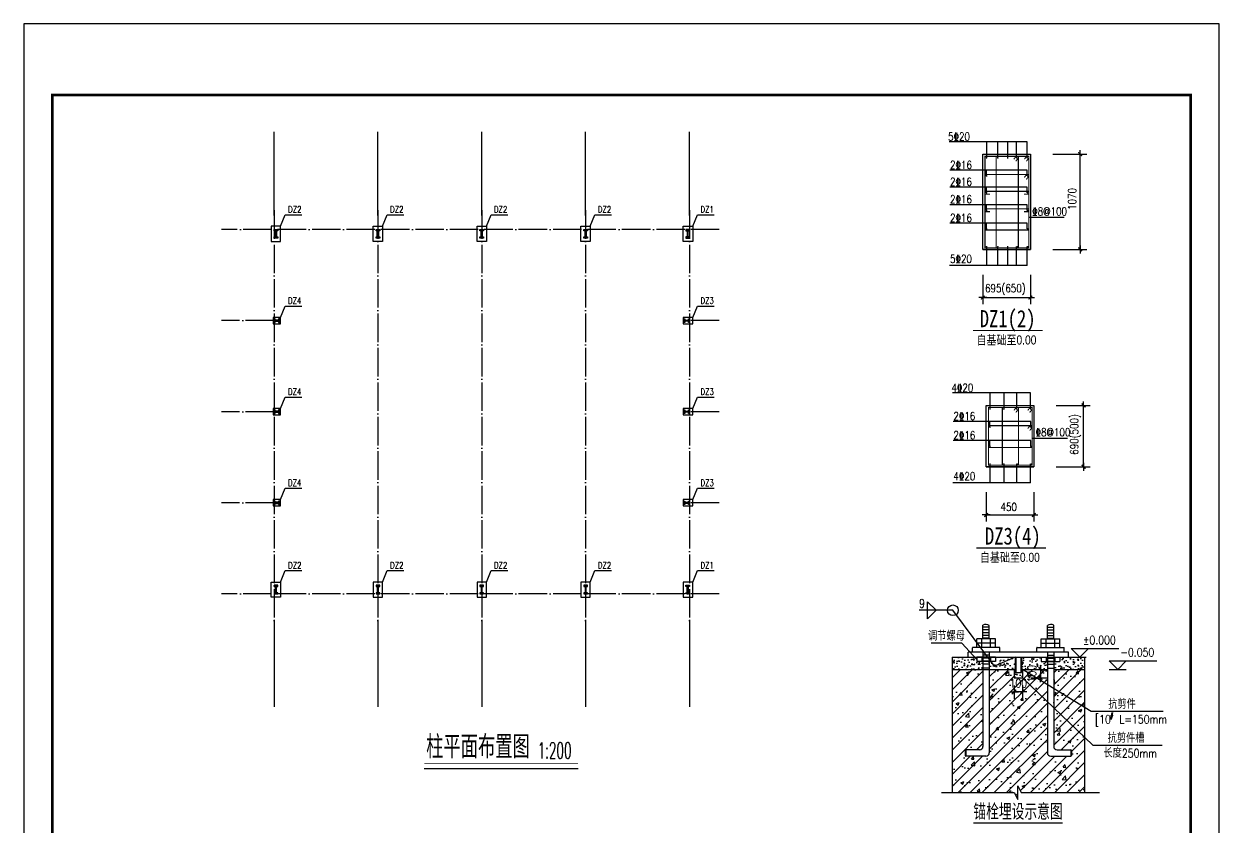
# Model space of a CAD drawing. Extents: x 40002367 to 40460080, y 192184 to 372766.
# Drawn here: x 40094252 to 40178252, y 316327 to 372766 of the extents above; entities that cross this region are included whole.
import ezdxf
from ezdxf.enums import TextEntityAlignment as Align

# ---------------------------------------------------------------- set-up
doc = ezdxf.new("R2010")
doc.units = 0
doc.header["$LTSCALE"] = 1000
doc.header["$MEASUREMENT"] = 0
doc.linetypes.add('ACAD_ISO04W100', pattern=[30.5, 24, -3, 0.5, -3])
doc.linetypes.add('DOTE', pattern=[2.42, 2, -0.2, 0.02, -0.2])
doc.layers.get('0').update_dxf_attribs({"linetype": 'CONTINUOUS'})
doc.layers.get('DEFPOINTS').update_dxf_attribs({"linetype": 'CONTINUOUS'})
for name, color, linetype in [('205', 253, 'CONTINUOUS'), ('AXIS', 3, 'CONTINUOUS'), ('BD', 255, 'CONTINUOUS'), ('DIM_TEXT', 3, 'CONTINUOUS'), ('DOTE', 1, 'ACAD_ISO04W100'), ('OR', 7, 'CONTINUOUS'), ('PUB_DIM', 3, 'CONTINUOUS'), ('PUB_HZ', 7, 'CONTINUOUS'), ('PUB_TEXT', 7, 'CONTINUOUS'), ('PUB_TITLE', 4, 'CONTINUOUS'), ('PUB_WZ', 7, 'CONTINUOUS'), ('ROOF', 7, 'CONTINUOUS'), ('STAIR', 2, 'CONTINUOUS'), ('ZAX1', 3, 'CONTINUOUS'), ('标注、文字', 3, 'CONTINUOUS'), ('绿线', 3, 'CONTINUOUS')]:
    doc.layers.add(name, color=color, linetype=linetype)
doc.styles.add('-ARIAL', font='arial.ttf', dxfattribs={"width": 0.8})
doc.styles.add('-宋体', font='', dxfattribs={"width": 0.8})
doc.styles.add('_HZTXT', font='txt.shx', dxfattribs={"width": 0.8, "bigfont": 'hztxt.shx'})
doc.styles.add('_SIMPLEX', font='SIMPLEX', dxfattribs={"width": 0.8})
doc.styles.add('DIM_FONT', font='SIMPLEX.shx', dxfattribs={"width": 0.8})
doc.styles.get('-宋体').set_extended_font_data('SimSun')
doc.dimstyles.new('DIMN200', dxfattribs={"dimscale": 2, "dimtxt": 300, "dimasz": 1, "dimexe": 250, "dimexo": 300, "dimgap": 150, "dimtad": 1, "dimdec": 0, "dimzin": 0, "dimdsep": 46, "dimtxsty": 'DIM_FONT', "dimblk": '_DIMX', "dimcen": 0.09, "dimclrt": 7, "dimadec": 0, "dimazin": 0, "dimtfac": 1, "dimtdec": 0, "dimtix": 1, "dimtmove": 2, "dimatfit": 3, "dimldrblk": '_DIMX', "dimfxl": 0, "dimtolj": 1, "dimtzin": 0, "dimarcsym": 0})

# ---------------------------------------------------------------- blocks, each defined once
blk = doc.blocks.new('_DIMX')
blk.add_line((-150, 0), (150, 0))
at = {"const_width": 50}
blk.add_lwpolyline([(-70, -70), (70, 70)], dxfattribs=at)
blk = doc.blocks.new('*D101')
at = {"layer": 'DEFPOINTS', "color": 0, "transparency": 16777216}
for p in [(40164434, 327407), (40164434, 326812), (40165696, 326812)]:
    blk.add_point(p, dxfattribs=at)
at = {"layer": 'PUB_DIM', "color": 0, "lineweight": -2, "transparency": 16777216}
for p, q in [((40165034, 327407), (40166196, 327407)), ((40165034, 326812), (40166196, 326812)), ((40165696, 327409), (40165696, 327411)), ((40165696, 327407), (40165696, 326812)), ((40165696, 326810), (40165696, 326808))]:
    blk.add_line(p, q, dxfattribs=at)
at = {"layer": 'PUB_DIM', "color": 0, "lineweight": -2, "transparency": 16777216, "xscale": 2, "yscale": 2, "zscale": 2}
for p, rotation in [((40165696, 327407), 270), ((40165696, 326812), 90)]:
    blk.add_blockref('_DIMX', p, dxfattribs=dict(at, rotation=rotation))
at = {"layer": 'PUB_DIM', "color": 7, "transparency": 16777216, "insert": (40165096, 327109), "char_height": 600, "attachment_point": 5, "rotation": 90, "style": 'DIM_FONT'}
blk.add_mtext('\\A1;100', dxfattribs=at)
blk = doc.blocks.new('*D102')
at = {"layer": 'DEFPOINTS', "color": 0, "transparency": 16777216}
for p in [(40163852, 326876), (40164434, 326876), (40163852, 325838)]:
    blk.add_point(p, dxfattribs=at)
at = {"layer": 'PUB_DIM', "color": 0, "lineweight": -2, "transparency": 16777216}
for p, q in [((40163852, 326276), (40163852, 325338)), ((40164434, 326276), (40164434, 325338)), ((40163850, 325838), (40163848, 325838)), ((40164434, 325838), (40163852, 325838)), ((40164436, 325838), (40164438, 325838))]:
    blk.add_line(p, q, dxfattribs=at)
at = {"layer": 'PUB_DIM', "color": 0, "lineweight": -2, "transparency": 16777216, "xscale": 2, "yscale": 2, "zscale": 2}
blk.add_blockref('_DIMX', (40163852, 325838), dxfattribs=at)
at = {"layer": 'PUB_DIM', "color": 0, "lineweight": -2, "transparency": 16777216, "xscale": 2, "yscale": 2, "zscale": 2, "rotation": 180}
blk.add_blockref('_DIMX', (40164434, 325838), dxfattribs=at)
at = {"layer": 'PUB_DIM', "color": 7, "transparency": 16777216, "insert": (40164143, 326438), "char_height": 600, "attachment_point": 5, "style": 'DIM_FONT'}
blk.add_mtext('\\A1;100', dxfattribs=at)

msp = doc.modelspace()

# ---------------------------------------------------------------- hatches: boundary and pattern name
for points in [[(40112090.1, 357795.4), (40112090.1, 357715.4), (40111830.1, 357715.4), (40111830.1, 357795.4), (40111920.1, 357795.4), (40111920.1, 358235.4), (40111830.1, 358235.4), (40111830.1, 358315.4), (40112090.1, 358315.4), (40112090.1, 358235.4), (40112000.1, 358235.4), (40112000.1, 357795.4)], [(40119260.1, 357795.4), (40119260.1, 357715.4), (40119000.1, 357715.4), (40119000.1, 357795.4), (40119090.1, 357795.4), (40119090.1, 358235.4), (40119000.1, 358235.4), (40119000.1, 358315.4), (40119260.1, 358315.4), (40119260.1, 358235.4), (40119170.1, 358235.4), (40119170.1, 357795.4)], [(40126560.1, 357795.4), (40126560.1, 357715.4), (40126300.1, 357715.4), (40126300.1, 357795.4), (40126390.1, 357795.4), (40126390.1, 358235.4), (40126300.1, 358235.4), (40126300.1, 358315.4), (40126560.1, 358315.4), (40126560.1, 358235.4), (40126470.1, 358235.4), (40126470.1, 357795.4)], [(40133860.1, 357795.4), (40133860.1, 357715.4), (40133600.1, 357715.4), (40133600.1, 357795.4), (40133690.1, 357795.4), (40133690.1, 358235.4), (40133600.1, 358235.4), (40133600.1, 358315.4), (40133860.1, 358315.4), (40133860.1, 358235.4), (40133770.1, 358235.4), (40133770.1, 357795.4)], [(40140770.1, 357795.4), (40140770.1, 357715.4), (40141030.1, 357715.4), (40141030.1, 357795.4), (40140940.1, 357795.4), (40140940.1, 358235.4), (40141030.1, 358235.4), (40141030.1, 358315.4), (40140770.1, 358315.4), (40140770.1, 358235.4), (40140860.1, 358235.4), (40140860.1, 357795.4)], [(40111910.1, 352035.4), (40111830.1, 352035.4), (40111830.1, 351795.4), (40111910.1, 351795.4), (40111910.1, 351875.4), (40112150.1, 351875.4), (40112150.1, 351795.4), (40112230.1, 351795.4), (40112230.1, 352035.4), (40112150.1, 352035.4), (40112150.1, 351955.4), (40111910.1, 351955.4)], [(40140950.1, 352035.4), (40141030.1, 352035.4), (40141030.1, 351795.4), (40140950.1, 351795.4), (40140950.1, 351875.4), (40140710.1, 351875.4), (40140710.1, 351795.4), (40140630.1, 351795.4), (40140630.1, 352035.4), (40140710.1, 352035.4), (40140710.1, 351955.4), (40140950.1, 351955.4)], [(40111910.1, 345635.4), (40111830.1, 345635.4), (40111830.1, 345395.4), (40111910.1, 345395.4), (40111910.1, 345475.4), (40112150.1, 345475.4), (40112150.1, 345395.4), (40112230.1, 345395.4), (40112230.1, 345635.4), (40112150.1, 345635.4), (40112150.1, 345555.4), (40111910.1, 345555.4)], [(40140950.1, 345635.4), (40141030.1, 345635.4), (40141030.1, 345395.4), (40140950.1, 345395.4), (40140950.1, 345475.4), (40140710.1, 345475.4), (40140710.1, 345395.4), (40140630.1, 345395.4), (40140630.1, 345635.4), (40140710.1, 345635.4), (40140710.1, 345555.4), (40140950.1, 345555.4)], [(40111910.1, 339235.4), (40111830.1, 339235.4), (40111830.1, 338995.4), (40111910.1, 338995.4), (40111910.1, 339075.4), (40112150.1, 339075.4), (40112150.1, 338995.4), (40112230.1, 338995.4), (40112230.1, 339235.4), (40112150.1, 339235.4), (40112150.1, 339155.4), (40111910.1, 339155.4)], [(40140950.1, 339235.4), (40141030.1, 339235.4), (40141030.1, 338995.4), (40140950.1, 338995.4), (40140950.1, 339075.4), (40140710.1, 339075.4), (40140710.1, 338995.4), (40140630.1, 338995.4), (40140630.1, 339235.4), (40140710.1, 339235.4), (40140710.1, 339155.4), (40140950.1, 339155.4)], [(40112090.1, 333235.4), (40112090.1, 333315.4), (40111830.1, 333315.4), (40111830.1, 333235.4), (40111920.1, 333235.4), (40111920.1, 332795.4), (40111830.1, 332795.4), (40111830.1, 332715.4), (40112090.1, 332715.4), (40112090.1, 332795.4), (40112000.1, 332795.4), (40112000.1, 333235.4)], [(40119260.1, 333235.4), (40119260.1, 333315.4), (40119000.1, 333315.4), (40119000.1, 333235.4), (40119090.1, 333235.4), (40119090.1, 332795.4), (40119000.1, 332795.4), (40119000.1, 332715.4), (40119260.1, 332715.4), (40119260.1, 332795.4), (40119170.1, 332795.4), (40119170.1, 333235.4)], [(40126560.1, 333235.4), (40126560.1, 333315.4), (40126300.1, 333315.4), (40126300.1, 333235.4), (40126390.1, 333235.4), (40126390.1, 332795.4), (40126300.1, 332795.4), (40126300.1, 332715.4), (40126560.1, 332715.4), (40126560.1, 332795.4), (40126470.1, 332795.4), (40126470.1, 333235.4)], [(40133860.1, 333235.4), (40133860.1, 333315.4), (40133600.1, 333315.4), (40133600.1, 333235.4), (40133690.1, 333235.4), (40133690.1, 332795.4), (40133600.1, 332795.4), (40133600.1, 332715.4), (40133860.1, 332715.4), (40133860.1, 332795.4), (40133770.1, 332795.4), (40133770.1, 333235.4)], [(40140770.1, 333235.4), (40140770.1, 333315.4), (40141030.1, 333315.4), (40141030.1, 333235.4), (40140940.1, 333235.4), (40140940.1, 332795.4), (40141030.1, 332795.4), (40141030.1, 332715.4), (40140770.1, 332715.4), (40140770.1, 332795.4), (40140860.1, 332795.4), (40140860.1, 333235.4)]]:
    msp.add_hatch(color=256).paths.add_polyline_path(points)
at = {"layer": 'ROOF'}
h = msp.add_hatch(dxfattribs=at)
h.set_pattern_fill('AN33C', color=256, scale=1000, style=0)
h.set_pattern_definition([(50, (37019675.1, -622946), (717.26018, -62.75213), [75, -825]), (355, (37019675.1, -622946), (-138.75133, 752.19213), [60, -660]), (100.4514, (37019734.9, -622951.25), (578.50938, 689.43954), [63.74019, -701.14211]), (46.1842, (37019675.1, -622746), (1067.24105, -165.51901), [112.5, -1237.5]), (96.6356, (37019764.1, -622759.8), (934.6627, 974.11787), [95.6103, -1051.713]), (351.1842, (37019675.1, -622746), (934.66195, 974.1186), [90, -990]), (21, (37019775.1, -622796), (596.90705, -402.61889), [75, -825]), (326, (37019775.1, -622796), (243.31533, 725.15005), [60, -660]), (71.4514, (37019824.9, -622829.6), (840.22263, 322.5305), [63.74019, -701.14211]), (37.5, (37019675.13, -622946.02), (12.159855, 332.893854), [0, -652, 0, -670, 0, -662.5]), (7.5, (37019675.13, -622946), (263.069537, 394.41171), [0, -382, 0, -637, 0, -252.5]), (327.5, (37019452.13, -622946.02), (533.822436, -22.554872), [0, -250, 0, -780, 0, -1035]), (317.5, (37019352.13, -622946), (583.18617, 100.10498), [0, -325, 0, -518, 0, -735])])
h.paths.add_polyline_path([(40161656.3, 327406.7), (40161656.3, 327959.1), (40161226.4, 327959.1), (40161226.4, 328266.6), (40159484.1, 328266.6), (40159484.1, 327406.7)])
h.paths.add_polyline_path([(40162533.3, 327959.1), (40162103.4, 327959.1), (40162103.4, 327406.7), (40163852.3, 327406.7), (40163852.3, 326811.7), (40164433.5, 326811.7), (40164433.5, 327406.7), (40166182.5, 327406.7), (40166182.5, 327959.1), (40165752.5, 327959.1), (40165752.5, 328266.6), (40164365.5, 328266.6), (40164365.5, 327199.9), (40163920.4, 327199.9), (40163920.4, 328266.6), (40162533.3, 328266.6)])
h.paths.add_polyline_path([(40167059.5, 328266.6), (40167059.5, 327959.1), (40166629.5, 327959.1), (40166629.5, 327406.7), (40168801.7, 327406.7), (40168801.7, 328266.6), (40168012.2, 328266.6)])
h.paths.add_polyline_path([(40164646.1, 326387.8), (40164646.1, 327830.7), (40165546.1, 327830.7), (40165546.1, 326387.8)], flags=9)
h = msp.add_hatch(dxfattribs=at)
h.set_pattern_fill('AN31C', color=256, scale=3000, style=0)
h.set_pattern_definition([(45, (37019675.1, -622946), (-424.26407, 424.26407), []), (50, (37019675.1, -622946), (2151.78055, -188.2564), [225, -2475]), (355, (37019675.1, -622946), (-416.254, 2256.5764), [180, -1980]), (100.4514, (37019854.4, -622961.7), (1735.5281, 2068.3186), [191.2206, -2103.4263]), (46.1842, (37019675, -622346), (3201.7231, -496.557), [337.5, -3712.5]), (96.6356, (37019942, -622387.4), (2803.988, 2922.3536), [286.831, -3155.139]), (351.1842, (37019675, -622346), (2803.986, 2922.3558), [270, -2970]), (21, (37019975.1, -622496), (1790.7212, -1207.8567), [225, -2475]), (326, (37019975.1, -622496), (729.946, 2175.4501), [180, -1980]), (71.4514, (37020124.4, -622596.7), (2520.6679, 967.5915), [191.2206, -2103.4263]), (37.5, (37019675.1, -622946), (36.47957, 998.68156), [0, -1956, 0, -2010, 0, -1987.5]), (7.5, (37019675.1, -622946), (789.2086, 1183.23514), [0, -1146, 0, -1911, 0, -757.5]), (327.5, (37019006.1, -622946), (1601.4673, -67.66462), [0, -750, 0, -2340, 0, -3105]), (317.5, (37018706.1, -622946), (1749.5585, 300.31495), [0, -975, 0, -1554, 0, -2205])])
h.paths.add_polyline_path([(40166182.5, 327406.7), (40164433.5, 327406.7), (40164433.5, 326811.7), (40163852.3, 326811.7), (40163852.3, 327406.7), (40162103.4, 327406.7), (40162103.4, 321547.9, -0.4142136), (40161863.1, 321307.6), (40160456.9, 321307.6, -0.4142136), (40160396.9, 321367.7), (40160396.9, 321689.6, -0.4142136), (40160456.9, 321749.7), (40161416.1, 321749.7, 0.4142136), (40161656.3, 321989.9), (40161656.3, 327406.7), (40159484.1, 327406.7), (40159484.1, 318749.8), (40163855.7, 318749.8), (40164095.7, 318269.8), (40164095.7, 319229.8), (40164335.7, 318749.8), (40168801.7, 318749.8), (40168801.7, 327406.7), (40166629.5, 327406.7), (40166629.5, 321989.9, 0.4142136), (40166869.8, 321749.7), (40167828.9, 321749.7, -0.4142136), (40167889, 321689.6), (40167889, 321367.7, -0.4142136), (40167828.9, 321307.6), (40166422.7, 321307.6, -0.4142136), (40166182.5, 321547.9)])
h.paths.add_polyline_path([(40163421.5, 326887.8), (40164864.4, 326887.8), (40164864.4, 325987.8), (40163421.5, 325987.8)], flags=24)
h.paths.add_polyline_path([(40164646.1, 326387.8), (40164646.1, 327830.7), (40165546.1, 327830.7), (40165546.1, 326387.8)], flags=9)

# ---------------------------------------------------------------- linework, layer by layer
for p, q in [((40161646.7, 363607.3), (40164996.7, 363607.3)), ((40161646.7, 356921.7), (40161646.7, 363607.3)), ((40164996.7, 363607.3), (40164996.7, 356921.7)), ((40112285.1, 358555.4), (40112610.2, 359356.6)), ((40112610.2, 359356.6), (40113781.6, 359356.6)), ((40119455.1, 358555.4), (40119780.2, 359356.6)), ((40119780.2, 359356.6), (40120951.6, 359356.6)), ((40126755.1, 358555.4), (40127080.2, 359356.6)), ((40127080.2, 359356.6), (40128251.6, 359356.6)), ((40134055.1, 358555.4), (40134380.2, 359356.6)), ((40134380.2, 359356.6), (40135551.6, 359356.6)), ((40141270.1, 358555.4), (40141595.2, 359356.6)), ((40141595.2, 359356.6), (40142766.6, 359356.6)), ((40164996.7, 356921.7), (40161646.7, 356921.7)), ((40161646.7, 356921.7), (40164996.7, 356921.7)), ((40112280.1, 352140.4), (40112605.2, 352941.6)), ((40112605.2, 352941.6), (40113776.6, 352941.6)), ((40141270.1, 352140.4), (40141595.2, 352941.6)), ((40141595.2, 352941.6), (40142766.6, 352941.6)), ((40112280.1, 345740.4), (40112605.2, 346541.6)), ((40112605.2, 346541.6), (40113776.6, 346541.6)), ((40141270.1, 345740.4), (40141595.2, 346541.6)), ((40141595.2, 346541.6), (40142766.6, 346541.6)), ((40161885.3, 345959.8), (40165235.3, 345959.8)), ((40161885.3, 341645.7), (40161885.3, 345959.8)), ((40165235.3, 345959.8), (40165235.3, 341645.7)), ((40165235.3, 341645.7), (40161885.3, 341645.7)), ((40161885.3, 341645.7), (40165235.3, 341645.7)), ((40112280.1, 339340.4), (40112605.2, 340141.6)), ((40112605.2, 340141.6), (40113776.6, 340141.6)), ((40141270.1, 339340.4), (40141595.2, 340141.6)), ((40141595.2, 340141.6), (40142766.6, 340141.6)), ((40112285.1, 333545.4), (40112610.2, 334346.6)), ((40112610.2, 334346.6), (40113781.6, 334346.6)), ((40119455.1, 333545.4), (40119780.2, 334346.6)), ((40119780.2, 334346.6), (40120951.6, 334346.6)), ((40126755.1, 333545.4), (40127080.2, 334346.6)), ((40127080.2, 334346.6), (40128251.6, 334346.6)), ((40134055.1, 333545.4), (40134380.2, 334346.6)), ((40134380.2, 334346.6), (40135551.6, 334346.6)), ((40141270.1, 333545.4), (40141595.2, 334346.6)), ((40141595.2, 334346.6), (40142766.6, 334346.6))]:
    msp.add_line(p, q)
at = {"color": 0, "linetype": 'ByBlock'}
for p, q in [((40166558.2, 363609.2), (40168957.3, 363609.2)), ((40168488.6, 356925.4), (40168488.6, 363607.3)), ((40166558.2, 356923.6), (40168957.3, 356923.6)), ((40161636.6, 355131), (40161636.6, 353065.1)), ((40164986.6, 355131), (40164986.6, 353065.1)), ((40161638.4, 353533.8), (40164984.7, 353533.8)), ((40166796.8, 345961.6), (40169196, 345961.6)), ((40168727.2, 341649.5), (40168727.2, 345959.8)), ((40166796.8, 341647.6), (40169196, 341647.6)), ((40161875.2, 339855), (40161875.2, 337789.1)), ((40165225.2, 339855), (40165225.2, 337789.1)), ((40161877.1, 338257.9), (40165223.4, 338257.9))]:
    msp.add_line(p, q, dxfattribs=at)
at = {"const_width": 80}
for points in [[(40162586.2, 363462), (40162586.2, 357027.7)], [(40164139.8, 363462), (40164139.8, 357027.7)], [(40161800.4, 362186.5), (40164883.6, 362186.5)], [(40161800.4, 361002.5), (40164883.6, 361002.5)], [(40161800.4, 360803.4), (40162145, 360803.4)], [(40164536.2, 360803.4), (40164883.6, 360803.4)], [(40161800.4, 359769), (40164883.6, 359769)], [(40161800.4, 359569.9), (40162145, 359569.9)], [(40164536.2, 359569.9), (40164883.6, 359569.9)], [(40161800.4, 358283), (40164883.6, 358283)], [(40163014.1, 345814.5), (40163014.1, 341751.7)], [(40164147.2, 345814.5), (40164147.2, 341751.7)], [(40162039, 344538.9), (40165122.3, 344538.9)], [(40162039, 343007), (40165122.3, 343007)]]:
    msp.add_lwpolyline(points, dxfattribs=at)
for points in [[(40112285.1, 358555.4), (40111635.1, 358555.4), (40111635.1, 357485.4), (40112285.1, 357485.4)], [(40118805.1, 358555.4), (40119455.1, 358555.4), (40119455.1, 357485.4), (40118805.1, 357485.4)], [(40126105.1, 358555.4), (40126755.1, 358555.4), (40126755.1, 357485.4), (40126105.1, 357485.4)], [(40133405.1, 358555.4), (40134055.1, 358555.4), (40134055.1, 357485.4), (40133405.1, 357485.4)], [(40140575.1, 358555.4), (40141270.1, 358555.4), (40141270.1, 357485.4), (40140575.1, 357485.4)], [(40111780.1, 351690.4), (40112280.1, 351690.4), (40112280.1, 352140.4), (40111780.1, 352140.4)], [(40140580.1, 351690.4), (40141270.1, 351690.4), (40141270.1, 352140.4), (40140580.1, 352140.4)], [(40111780.1, 345290.4), (40112280.1, 345290.4), (40112280.1, 345740.4), (40111780.1, 345740.4)], [(40140580.1, 345290.4), (40141270.1, 345290.4), (40141270.1, 345740.4), (40140580.1, 345740.4)], [(40111780.1, 338890.4), (40112280.1, 338890.4), (40112280.1, 339340.4), (40111780.1, 339340.4)], [(40140580.1, 338890.4), (40141270.1, 338890.4), (40141270.1, 339340.4), (40140580.1, 339340.4)], [(40112285.1, 332475.4), (40111635.1, 332475.4), (40111635.1, 333545.4), (40112285.1, 333545.4)], [(40118805.1, 332475.4), (40119455.1, 332475.4), (40119455.1, 333545.4), (40118805.1, 333545.4)], [(40126105.1, 332475.4), (40126755.1, 332475.4), (40126755.1, 333545.4), (40126105.1, 333545.4)], [(40133405.1, 332475.4), (40134055.1, 332475.4), (40134055.1, 333545.4), (40133405.1, 333545.4)], [(40140575.1, 332475.4), (40141270.1, 332475.4), (40141270.1, 333545.4), (40140575.1, 333545.4)]]:
    msp.add_lwpolyline(points, close=True)
for points in [[(40112090.1, 357795.4), (40112090.1, 357715.4), (40111830.1, 357715.4), (40111830.1, 357795.4), (40111920.1, 357795.4), (40111920.1, 358235.4), (40111830.1, 358235.4), (40111830.1, 358315.4), (40112090.1, 358315.4), (40112090.1, 358235.4), (40112000.1, 358235.4), (40112000.1, 357795.4), (40112090.1, 357795.4)], [(40119260.1, 357795.4), (40119260.1, 357715.4), (40119000.1, 357715.4), (40119000.1, 357795.4), (40119090.1, 357795.4), (40119090.1, 358235.4), (40119000.1, 358235.4), (40119000.1, 358315.4), (40119260.1, 358315.4), (40119260.1, 358235.4), (40119170.1, 358235.4), (40119170.1, 357795.4), (40119260.1, 357795.4)], [(40126560.1, 357795.4), (40126560.1, 357715.4), (40126300.1, 357715.4), (40126300.1, 357795.4), (40126390.1, 357795.4), (40126390.1, 358235.4), (40126300.1, 358235.4), (40126300.1, 358315.4), (40126560.1, 358315.4), (40126560.1, 358235.4), (40126470.1, 358235.4), (40126470.1, 357795.4), (40126560.1, 357795.4)], [(40133860.1, 357795.4), (40133860.1, 357715.4), (40133600.1, 357715.4), (40133600.1, 357795.4), (40133690.1, 357795.4), (40133690.1, 358235.4), (40133600.1, 358235.4), (40133600.1, 358315.4), (40133860.1, 358315.4), (40133860.1, 358235.4), (40133770.1, 358235.4), (40133770.1, 357795.4), (40133860.1, 357795.4)], [(40140770.1, 357795.4), (40140770.1, 357715.4), (40141030.1, 357715.4), (40141030.1, 357795.4), (40140940.1, 357795.4), (40140940.1, 358235.4), (40141030.1, 358235.4), (40141030.1, 358315.4), (40140770.1, 358315.4), (40140770.1, 358235.4), (40140860.1, 358235.4), (40140860.1, 357795.4), (40140770.1, 357795.4)], [(40111910.1, 352035.4), (40111830.1, 352035.4), (40111830.1, 351795.4), (40111910.1, 351795.4), (40111910.1, 351875.4), (40112150.1, 351875.4), (40112150.1, 351795.4), (40112230.1, 351795.4), (40112230.1, 352035.4), (40112150.1, 352035.4), (40112150.1, 351955.4), (40111910.1, 351955.4), (40111910.1, 352035.4)], [(40140950.1, 352035.4), (40141030.1, 352035.4), (40141030.1, 351795.4), (40140950.1, 351795.4), (40140950.1, 351875.4), (40140710.1, 351875.4), (40140710.1, 351795.4), (40140630.1, 351795.4), (40140630.1, 352035.4), (40140710.1, 352035.4), (40140710.1, 351955.4), (40140950.1, 351955.4), (40140950.1, 352035.4)], [(40111910.1, 345635.4), (40111830.1, 345635.4), (40111830.1, 345395.4), (40111910.1, 345395.4), (40111910.1, 345475.4), (40112150.1, 345475.4), (40112150.1, 345395.4), (40112230.1, 345395.4), (40112230.1, 345635.4), (40112150.1, 345635.4), (40112150.1, 345555.4), (40111910.1, 345555.4), (40111910.1, 345635.4)], [(40140950.1, 345635.4), (40141030.1, 345635.4), (40141030.1, 345395.4), (40140950.1, 345395.4), (40140950.1, 345475.4), (40140710.1, 345475.4), (40140710.1, 345395.4), (40140630.1, 345395.4), (40140630.1, 345635.4), (40140710.1, 345635.4), (40140710.1, 345555.4), (40140950.1, 345555.4), (40140950.1, 345635.4)], [(40111910.1, 339235.4), (40111830.1, 339235.4), (40111830.1, 338995.4), (40111910.1, 338995.4), (40111910.1, 339075.4), (40112150.1, 339075.4), (40112150.1, 338995.4), (40112230.1, 338995.4), (40112230.1, 339235.4), (40112150.1, 339235.4), (40112150.1, 339155.4), (40111910.1, 339155.4), (40111910.1, 339235.4)], [(40140950.1, 339235.4), (40141030.1, 339235.4), (40141030.1, 338995.4), (40140950.1, 338995.4), (40140950.1, 339075.4), (40140710.1, 339075.4), (40140710.1, 338995.4), (40140630.1, 338995.4), (40140630.1, 339235.4), (40140710.1, 339235.4), (40140710.1, 339155.4), (40140950.1, 339155.4), (40140950.1, 339235.4)], [(40112090.1, 333235.4), (40112090.1, 333315.4), (40111830.1, 333315.4), (40111830.1, 333235.4), (40111920.1, 333235.4), (40111920.1, 332795.4), (40111830.1, 332795.4), (40111830.1, 332715.4), (40112090.1, 332715.4), (40112090.1, 332795.4), (40112000.1, 332795.4), (40112000.1, 333235.4), (40112090.1, 333235.4)], [(40119260.1, 333235.4), (40119260.1, 333315.4), (40119000.1, 333315.4), (40119000.1, 333235.4), (40119090.1, 333235.4), (40119090.1, 332795.4), (40119000.1, 332795.4), (40119000.1, 332715.4), (40119260.1, 332715.4), (40119260.1, 332795.4), (40119170.1, 332795.4), (40119170.1, 333235.4), (40119260.1, 333235.4)], [(40126560.1, 333235.4), (40126560.1, 333315.4), (40126300.1, 333315.4), (40126300.1, 333235.4), (40126390.1, 333235.4), (40126390.1, 332795.4), (40126300.1, 332795.4), (40126300.1, 332715.4), (40126560.1, 332715.4), (40126560.1, 332795.4), (40126470.1, 332795.4), (40126470.1, 333235.4), (40126560.1, 333235.4)], [(40133860.1, 333235.4), (40133860.1, 333315.4), (40133600.1, 333315.4), (40133600.1, 333235.4), (40133690.1, 333235.4), (40133690.1, 332795.4), (40133600.1, 332795.4), (40133600.1, 332715.4), (40133860.1, 332715.4), (40133860.1, 332795.4), (40133770.1, 332795.4), (40133770.1, 333235.4), (40133860.1, 333235.4)], [(40140770.1, 333235.4), (40140770.1, 333315.4), (40141030.1, 333315.4), (40141030.1, 333235.4), (40140940.1, 333235.4), (40140940.1, 332795.4), (40141030.1, 332795.4), (40141030.1, 332715.4), (40140770.1, 332715.4), (40140770.1, 332795.4), (40140860.1, 332795.4), (40140860.1, 333235.4), (40140770.1, 333235.4)]]:
    msp.add_lwpolyline(points)
at = {"layer": '205', "const_width": 84.4}
for points in [[(40160958.3, 351217.2), (40165841.3, 351217.2)], [(40161197, 335941.2), (40166079.9, 335941.2)]]:
    msp.add_lwpolyline(points, dxfattribs=at)
at = {"layer": 'AXIS'}
for p, q in [((40111830.1, 359314), (40111830.1, 365187.2)), ((40119130.1, 359314), (40119130.1, 365187.2)), ((40126430.1, 359314), (40126430.1, 365187.2)), ((40133730.1, 359314), (40133730.1, 365187.2)), ((40141030.1, 359314), (40141030.1, 365187.2)), ((40111830.1, 330886.8), (40111830.1, 324777.3)), ((40119130.1, 330886.8), (40119130.1, 324777.3)), ((40126430.1, 330886.8), (40126430.1, 324777.3)), ((40133730.1, 330886.8), (40133730.1, 324777.3)), ((40141030.1, 330886.8), (40141030.1, 324777.3))]:
    msp.add_line(p, q, dxfattribs=at)
at = {"layer": 'BD'}
for p, q in [((40164877.7, 359183.6), (40167358.9, 359183.6)), ((40165116.4, 343666.1), (40167597.6, 343666.1))]:
    msp.add_line(p, q, dxfattribs=at)
at = {"layer": 'BD', "const_width": 75}
for points in [[(40161800.4, 363462), (40164883.6, 363462), (40164883.6, 357027.7), (40161800.4, 357027.7), (40161800.4, 363462)], [(40162039, 345814.5), (40165122.3, 345814.5), (40165122.3, 341751.7), (40162039, 341751.7), (40162039, 345814.5)]]:
    msp.add_lwpolyline(points, dxfattribs=at)
at = {"layer": 'BD', "const_width": 56.3}
for points in [[(40161883.7, 363350.7, 1), (40161939.9, 363350.7, 1)], [(40162669.5, 363350.7, 1), (40162725.8, 363350.7, 1)], [(40163363.4, 363350.7, 1), (40163419.6, 363350.7, 1)], [(40164000.2, 363350.7, 1), (40164056.5, 363350.7, 1)], [(40164744.1, 363350.7, 1), (40164800.3, 363350.7, 1)], [(40161883.7, 362079.5, 1), (40161939.9, 362079.5, 1)], [(40164771.9, 362079.5, 1), (40164828.2, 362079.5, 1)], [(40161883.7, 360895.6, 1), (40161939.9, 360895.6, 1)], [(40164771.9, 360895.6, 1), (40164828.2, 360895.6, 1)], [(40161883.7, 359662.1, 1), (40161939.9, 359662.1, 1)], [(40164771.9, 359662.1, 1), (40164828.2, 359662.1, 1)], [(40161883.7, 358357.4, 1), (40161939.9, 358357.4, 1)], [(40164771.9, 358357.4, 1), (40164828.2, 358357.4, 1)], [(40161883.7, 357111.2, 1), (40161939.9, 357111.2, 1)], [(40162669.5, 357111.2, 1), (40162725.8, 357111.2, 1)], [(40163363.4, 357111.2, 1), (40163419.6, 357111.2, 1)], [(40164028.1, 357111.2, 1), (40164084.3, 357111.2, 1)], [(40164771.9, 357111.2, 1), (40164828.2, 357111.2, 1)], [(40162122.3, 345703.1, 1), (40162178.6, 345703.1, 1)], [(40163097.4, 345703.1, 1), (40163153.7, 345703.1, 1)], [(40164007.6, 345703.1, 1), (40164063.9, 345703.1, 1)], [(40164982.7, 345703.1, 1), (40165039, 345703.1, 1)], [(40162122.3, 344432, 1), (40162178.6, 344432, 1)], [(40165010.6, 344432, 1), (40165066.8, 344432, 1)], [(40162122.3, 343081.5, 1), (40162178.6, 343081.5, 1)], [(40165010.6, 343081.5, 1), (40165066.8, 343081.5, 1)], [(40162122.3, 341835.2, 1), (40162178.6, 341835.2, 1)], [(40163097.4, 341835.2, 1), (40163153.7, 341835.2, 1)], [(40164035.5, 341835.2, 1), (40164091.7, 341835.2, 1)], [(40165010.6, 341835.2, 1), (40165066.8, 341835.2, 1)]]:
    msp.add_lwpolyline(points, format="xyb", close=True, dxfattribs=at)
at = {"layer": 'DEFPOINTS', "color": 0, "linetype": 'ByBlock'}
for p in [(40165995.7, 363609.2), (40168488.6, 363609.2), (40165995.7, 356923.6), (40161646.1, 355693.5), (40164996.1, 355693.5), (40164986.6, 353533.8), (40166234.3, 345961.6), (40168727.2, 345961.6), (40166234.3, 341647.6), (40161884.8, 340417.5), (40165234.8, 340417.5), (40165225.2, 338257.9)]:
    msp.add_point(p, dxfattribs=at)
at = {"layer": 'DOTE', "linetype": 'DOTE'}
for p, q in [((40111830.1, 359672.5), (40111830.1, 330257.2)), ((40119130.1, 359672.5), (40119130.1, 330257.2)), ((40126430.1, 359672.5), (40126430.1, 330257.2)), ((40133730.1, 359672.5), (40133730.1, 330257.2)), ((40141030.1, 359672.5), (40141030.1, 330257.2)), ((40143123.4, 358315.4), (40108150.7, 358315.4)), ((40111830.1, 351915.4), (40108150.7, 351915.4)), ((40143123.4, 351915.4), (40141030.1, 351915.4)), ((40111830.1, 345515.4), (40108150.7, 345515.4)), ((40143123.4, 345515.4), (40141030.1, 345515.4)), ((40111830.1, 339115.4), (40108150.7, 339115.4)), ((40143123.4, 339115.4), (40141030.1, 339115.4)), ((40143123.4, 332715.4), (40108150.7, 332715.4))]:
    msp.add_line(p, q, dxfattribs=at)
at = {"layer": 'OR'}
for p, q in [((40164766.5, 364486.4), (40159273.3, 364486.4)), ((40161921.7, 363378.2), (40161921.7, 364486.4)), ((40162707.6, 363378.2), (40162707.6, 364486.4)), ((40163401.4, 363378.2), (40163401.4, 364486.4)), ((40164022.7, 363378.2), (40164022.7, 364486.4)), ((40164766.5, 363378.2), (40164766.5, 364486.4)), ((40161921.7, 355799.4), (40161921.7, 357123.2)), ((40162707.6, 355799.4), (40162707.6, 357123.2)), ((40163401.4, 355799.4), (40163401.4, 357123.2)), ((40164022.7, 355799.4), (40164022.7, 357123.2)), ((40164766.5, 355799.4), (40164766.5, 357123.2)), ((40164766.5, 355799.4), (40159302.9, 355799.4)), ((40165005.2, 346838.9), (40159511.9, 346838.9)), ((40162160.4, 345730.7), (40162160.4, 346838.9)), ((40163135.5, 345730.7), (40163135.5, 346838.9)), ((40164030.1, 345730.7), (40164030.1, 346838.9)), ((40165005.2, 345730.7), (40165005.2, 346838.9)), ((40162160.4, 340523.4), (40162160.4, 341847.2)), ((40163135.5, 340523.4), (40163135.5, 341847.2)), ((40164030.1, 340523.4), (40164030.1, 341847.2)), ((40165005.2, 340523.4), (40165005.2, 341847.2)), ((40165005.2, 340523.4), (40159541.5, 340523.4))]:
    msp.add_line(p, q, dxfattribs=at)
at = {"layer": 'OR', "const_width": 75}
for points in [[(40163995.6, 363468.5), (40163820.2, 363255.1)], [(40164131.1, 363324.1), (40163955.7, 363110.7)], [(40164739.4, 363468.5), (40164564.1, 363255.1)], [(40164874.9, 363324.1), (40164699.6, 363110.7)], [(40164739.4, 362193), (40164564.1, 361979.6)], [(40164874.9, 362048.5), (40164699.6, 361835.2)], [(40164003, 345820.9), (40163827.6, 345607.6)], [(40164138.5, 345676.5), (40163963.1, 345463.1)], [(40164978.1, 345820.9), (40164802.7, 345607.6)], [(40165113.6, 345676.5), (40164938.2, 345463.1)], [(40164978.1, 344545.4), (40164802.7, 344332)], [(40165113.6, 344401), (40164938.2, 344187.6)]]:
    msp.add_lwpolyline(points, dxfattribs=at)
at = {"layer": 'PUB_DIM'}
for p, q in [((40157762.1, 330962.5, 9739.8), (40157762.1, 332162.5, 9739.8)), ((40157762.1, 332162.5, 9739.8), (40158362.1, 331562.5, 9739.8)), ((40158362.1, 331562.5, 9739.8), (40157762.1, 330962.5, 9739.8)), ((40167862.2, 328866.6, 9739.8), (40169062.2, 328866.6, 9739.8)), ((40168462.2, 328266.6, 9739.8), (40167862.2, 328866.6, 9739.8)), ((40168462.2, 328866.6, 9739.8), (40171216.5, 328866.6, 9739.8)), ((40169062.2, 328866.6, 9739.8), (40168462.2, 328266.6, 9739.8)), ((40168012.2, 328266.6, 9739.8), (40168912.2, 328266.6, 9739.8)), ((40171127.7, 327406.7, 9739.8), (40170527.7, 328006.7, 9739.8)), ((40170527.7, 328006.7, 9739.8), (40171727.7, 328006.7, 9739.8)), ((40171127.7, 328006.7, 9739.8), (40173882, 328006.7, 9739.8)), ((40171727.7, 328006.7, 9739.8), (40171127.7, 327406.7, 9739.8)), ((40170527.7, 327406.7, 9739.8), (40171727.7, 327406.7, 9739.8))]:
    msp.add_line(p, q, dxfattribs=at)
at = {"layer": 'PUB_TITLE'}
msp.add_lwpolyline([(40094251.8, 372765.6), (40094251.8, 253965.6), (40178251.8, 253965.6), (40178251.8, 372765.6)], close=True, dxfattribs=at)
at = {"layer": 'PUB_TITLE', "const_width": 200}
msp.add_lwpolyline([(40096251.8, 367765.6), (40096251.8, 255965.6), (40176251.8, 255965.6), (40176251.8, 367765.6)], close=True, dxfattribs=at)
at = {"layer": 'ROOF'}
for p, q in [((40159544, 331562.5, 9739.8), (40157166.9, 331562.5, 9739.8)), ((40162460.3, 327623.6, 9739.8), (40159544, 331562.5, 9739.8)), ((40160178.4, 329256, 9739.8), (40158005, 329256, 9739.8)), ((40161226.4, 328093.6, 9739.8), (40160178.4, 329256, 9739.8)), ((40159484.1, 328266.6, 9739.8), (40159484.1, 318749.8, 9739.8)), ((40163920.4, 328266.6, 9739.8), (40162460.3, 327623.6, 9739.8)), ((40168801.7, 328266.6, 9739.8), (40168801.7, 318749.8, 9739.8)), ((40164365.5, 327465.5, 9739.8), (40169265.6, 324462.7, 9739.8)), ((40164433.5, 326811.7, 9739.8), (40169383.4, 322079.7, 9739.8)), ((40169265.6, 324462.7, 9739.8), (40174315.7, 324462.7, 9739.8)), ((40169383.4, 322079.7, 9739.8), (40174256.4, 322079.7, 9739.8)), ((40160987.3, 316632.2, 9739.8), (40167245.3, 316632.2, 9739.8))]:
    msp.add_line(p, q, dxfattribs=at)
msp.add_circle((40159544, 331562.5, 9739.8), 375.7, dxfattribs=at)
at = {"layer": 'STAIR'}
for p, q in [((40164095.7, 319229.8, 9739.8), (40164335.7, 318749.8, 9739.8)), ((40164095.7, 318269.8, 9739.8), (40164095.7, 319229.8, 9739.8)), ((40158750.1, 318749.8, 9739.8), (40163855.7, 318749.8, 9739.8)), ((40163855.7, 318749.8, 9739.8), (40164095.7, 318269.8, 9739.8)), ((40164335.7, 318749.8, 9739.8), (40169849.2, 318749.8, 9739.8))]:
    msp.add_line(p, q, dxfattribs=at)
at = {"layer": 'ZAX1'}
for p, q in [((40164771.9, 362480), (40159316.7, 362480)), ((40161901.6, 362079.5), (40161901.6, 362480)), ((40164771.9, 362079.5), (40164771.9, 362480)), ((40164771.9, 361296.1), (40159316.7, 361296.1)), ((40161901.6, 360895.6), (40161901.6, 361296.1)), ((40164771.9, 360895.6), (40164771.9, 361296.1)), ((40164771.9, 360062.6), (40159316.7, 360062.6)), ((40161901.6, 359662.1), (40161901.6, 360062.6)), ((40164771.9, 359662.1), (40164771.9, 360062.6)), ((40164771.9, 358757.9), (40159316.7, 358757.9)), ((40161901.6, 358357.4), (40161901.6, 358757.9)), ((40164771.9, 358357.4), (40164771.9, 358757.9)), ((40165010.6, 344832.5), (40159555.3, 344832.5)), ((40162140.2, 344432), (40162140.2, 344832.5)), ((40165010.6, 344432), (40165010.6, 344832.5)), ((40165010.6, 343481.9), (40159555.3, 343481.9)), ((40162140.2, 343081.5), (40162140.2, 343481.9)), ((40165010.6, 343081.5), (40165010.6, 343481.9))]:
    msp.add_line(p, q, dxfattribs=at)
at = {"layer": '标注、文字'}
msp.add_line((40122387.8, 320440), (40133206.1, 320440), dxfattribs=at)
at = {"layer": '标注、文字', "const_width": 50}
msp.add_lwpolyline([(40122387.8, 320778.4), (40133206.1, 320778.4)], dxfattribs=at)
at = {"layer": '绿线'}
for p, q in [((40161656.3, 329555.5, 9739.8), (40161656.3, 330505.8, 9739.8)), ((40162103.4, 330370.6, 9739.8), (40161656.3, 330370.6, 9739.8)), ((40162103.4, 330178.4, 9739.8), (40161656.3, 330178.4, 9739.8)), ((40162103.4, 329555.5, 9739.8), (40162103.4, 330485.9, 9739.8)), ((40166182.5, 329555.5, 9739.8), (40166182.5, 330485.9, 9739.8)), ((40166182.5, 330370.6, 9739.8), (40166629.5, 330370.6, 9739.8)), ((40166182.5, 330178.4, 9739.8), (40166629.5, 330178.4, 9739.8)), ((40166629.5, 329555.5, 9739.8), (40166629.5, 330505.8, 9739.8)), ((40161226.4, 328940.5, 9739.8), (40161226.4, 329555.5, 9739.8)), ((40162533.3, 329555.5, 9739.8), (40161226.4, 329555.5, 9739.8)), ((40161575.5, 328940.5, 9739.8), (40161575.5, 329555.5, 9739.8)), ((40162103.4, 329986.2, 9739.8), (40161656.3, 329986.2, 9739.8)), ((40162103.4, 329794, 9739.8), (40161656.3, 329794, 9739.8)), ((40162103.4, 329601.8, 9739.8), (40161656.3, 329601.8, 9739.8)), ((40162184.3, 328940.5, 9739.8), (40162184.3, 329555.5, 9739.8)), ((40162533.3, 328940.5, 9739.8), (40162533.3, 329555.5, 9739.8)), ((40165752.5, 328940.5, 9739.8), (40165752.5, 329555.5, 9739.8)), ((40165752.5, 329555.5, 9739.8), (40167059.5, 329555.5, 9739.8)), ((40166101.6, 328940.5, 9739.8), (40166101.6, 329555.5, 9739.8)), ((40166182.5, 329986.2, 9739.8), (40166629.5, 329986.2, 9739.8)), ((40166182.5, 329794, 9739.8), (40166629.5, 329794, 9739.8)), ((40166182.5, 329601.8, 9739.8), (40166629.5, 329601.8, 9739.8)), ((40166710.4, 328940.5, 9739.8), (40166710.4, 329555.5, 9739.8)), ((40167059.5, 328940.5, 9739.8), (40167059.5, 329555.5, 9739.8)), ((40160611.4, 328633, 9739.8), (40167674.5, 328633, 9739.8)), ((40160611.4, 328266.6, 9739.8), (40160611.4, 328623.4, 9739.8)), ((40160918.9, 328633, 9739.8), (40160918.9, 328930.9, 9739.8)), ((40162831.2, 328940.5, 9739.8), (40160928.5, 328940.5, 9739.8)), ((40162533.3, 329248, 9739.8), (40161226.4, 329248, 9739.8)), ((40161656.3, 328633, 9739.8), (40161656.3, 321989.9, 9739.8)), ((40162103.4, 328633, 9739.8), (40162103.4, 321547.9, 9739.8)), ((40162840.8, 328633, 9739.8), (40162840.8, 328930.9, 9739.8)), ((40165445, 328633, 9739.8), (40165445, 328930.9, 9739.8)), ((40165454.7, 328940.5, 9739.8), (40167357.4, 328940.5, 9739.8)), ((40165752.5, 329248, 9739.8), (40167059.5, 329248, 9739.8)), ((40166182.5, 328633, 9739.8), (40166182.5, 321547.9, 9739.8)), ((40166629.5, 328633, 9739.8), (40166629.5, 321989.9, 9739.8)), ((40167367, 328633, 9739.8), (40167367, 328930.9, 9739.8)), ((40167674.5, 328266.6, 9739.8), (40167674.5, 328623.4, 9739.8)), ((40159484.1, 328266.6, 9739.8), (40166182.5, 328266.6, 9739.8)), ((40161226.4, 328266.6, 9739.8), (40161226.4, 327959.1, 9739.8)), ((40162533.3, 328266.6, 9739.8), (40161226.4, 328266.6, 9739.8)), ((40162533.3, 327959.1, 9739.8), (40161226.4, 327959.1, 9739.8)), ((40161575.5, 328266.6, 9739.8), (40161575.5, 327959.1, 9739.8)), ((40162103.4, 328418.3, 9739.8), (40161656.3, 328418.3, 9739.8)), ((40162103.4, 328418.3, 9739.8), (40161656.3, 328418.3, 9739.8)), ((40162103.4, 328266.6, 9739.8), (40161656.3, 328266.6, 9739.8)), ((40162103.4, 328203.7, 9739.8), (40161656.3, 328203.7, 9739.8)), ((40162103.4, 327989, 9739.8), (40161656.3, 327989, 9739.8)), ((40162103.4, 327776.6, 9739.8), (40161656.3, 327776.6, 9739.8)), ((40162184.3, 328266.6, 9739.8), (40162184.3, 327959.1, 9739.8)), ((40162533.3, 328266.6, 9739.8), (40162533.3, 327959.1, 9739.8)), ((40163920.4, 328266.6, 9739.8), (40163920.4, 327199.9, 9739.8)), ((40163968.2, 328266.6, 9739.8), (40163968.2, 327199.9, 9739.8)), ((40164317.6, 328266.6, 9739.8), (40164317.6, 327199.9, 9739.8)), ((40164365.5, 328266.6, 9739.8), (40164365.5, 327199.9, 9739.8)), ((40165445, 328266.6, 9739.8), (40167367, 328266.6, 9739.8)), ((40165752.5, 328266.6, 9739.8), (40165752.5, 327959.1, 9739.8)), ((40165752.5, 328266.6, 9739.8), (40167059.5, 328266.6, 9739.8)), ((40165752.5, 327959.1, 9739.8), (40167059.5, 327959.1, 9739.8)), ((40166101.6, 328266.6, 9739.8), (40166101.6, 327959.1, 9739.8)), ((40166182.5, 328418.3, 9739.8), (40166629.5, 328418.3, 9739.8)), ((40166182.5, 328418.3, 9739.8), (40166629.5, 328418.3, 9739.8)), ((40166182.5, 328266.6, 9739.8), (40166629.5, 328266.6, 9739.8)), ((40166182.5, 328203.7, 9739.8), (40166629.5, 328203.7, 9739.8)), ((40166182.5, 327989, 9739.8), (40166629.5, 327989, 9739.8)), ((40166182.5, 327776.6, 9739.8), (40166629.5, 327776.6, 9739.8)), ((40166629.5, 328266.6, 9739.8), (40168801.7, 328266.6, 9739.8)), ((40166710.4, 328266.6, 9739.8), (40166710.4, 327959.1, 9739.8)), ((40167059.5, 328266.6, 9739.8), (40167059.5, 327959.1, 9739.8)), ((40159484.1, 327406.7, 9739.8), (40163852.3, 327406.7, 9739.8)), ((40162103.4, 327499, 9739.8), (40161656.3, 327499, 9739.8)), ((40163852.3, 327406.7, 9739.8), (40163852.3, 326811.7, 9739.8)), ((40163852.3, 326811.7, 9739.8), (40164433.5, 326811.7, 9739.8)), ((40163920.4, 327199.9, 9739.8), (40164365.5, 327199.9, 9739.8)), ((40164433.5, 327406.7, 9739.8), (40166182.5, 327406.7, 9739.8)), ((40164433.5, 327406.7, 9739.8), (40164433.5, 326811.7, 9739.8)), ((40166182.5, 327499, 9739.8), (40166629.5, 327499, 9739.8)), ((40166629.5, 327406.7, 9739.8), (40168801.7, 327406.7, 9739.8)), ((40161416.1, 321749.7, 9739.8), (40160456.9, 321749.7, 9739.8)), ((40160463, 321749.7, 9739.8), (40160463, 321307.6, 9739.8)), ((40166869.8, 321749.7, 9739.8), (40167828.9, 321749.7, 9739.8)), ((40167822.8, 321749.7, 9739.8), (40167822.8, 321307.6, 9739.8)), ((40160396.9, 321689.6, 9739.8), (40160396.9, 321367.7, 9739.8)), ((40161863.1, 321307.6, 9739.8), (40160456.9, 321307.6, 9739.8)), ((40166422.7, 321307.6, 9739.8), (40167828.9, 321307.6, 9739.8)), ((40167889, 321689.6, 9739.8), (40167889, 321367.7, 9739.8))]:
    msp.add_line(p, q, dxfattribs=at)
for centre, radius, start, end in [((40161866.2, 330188, 9739.8), 380.9, 51.476518, 123.429952), ((40166419.7, 330188, 9739.8), 380.9, 56.570048, 128.523482), ((40160928.5, 328930.9, 9739.8), 9.61, 90, 180), ((40162831.2, 328930.9, 9739.8), 9.61, 0, 90), ((40165454.7, 328930.9, 9739.8), 9.61, 90, 180), ((40167357.4, 328930.9, 9739.8), 9.61, 0, 90), ((40160456.9, 321689.6, 9739.8), 60.1, 90, 180), ((40161416.1, 321989.9, 9739.8), 240.2, 270, 0), ((40166869.8, 321989.9, 9739.8), 240.2, 180, 270), ((40167828.9, 321689.6, 9739.8), 60.1, 0, 90), ((40160456.9, 321367.7, 9739.8), 60.1, 180, 270), ((40161863.1, 321547.9, 9739.8), 240.2, 270, 0), ((40166422.7, 321547.9, 9739.8), 240.2, 180, 270), ((40167828.9, 321367.7, 9739.8), 60.1, 270, 0)]:
    msp.add_arc(centre, radius, start, end, dxfattribs=at)

# ---------------------------------------------------------------- block references
at = {"color": 0, "linetype": 'ByBlock', "xscale": 1.875, "yscale": 1.875, "zscale": 1.875}
for p, rotation in [((40168488.6, 363609.2), 90), ((40168488.6, 356923.6), 270), ((40161636.6, 353533.8), 180), ((40168727.2, 345961.6), 90), ((40168727.2, 341647.6), 270), ((40161875.2, 338257.9), 180)]:
    msp.add_blockref('_DIMX', p, dxfattribs=dict(at, rotation=rotation))
for p in [(40164986.6, 353533.8), (40165225.2, 338257.9)]:
    msp.add_blockref('_DIMX', p, dxfattribs=at)

# ---------------------------------------------------------------- texts
at = {"style": 'DIM_FONT', "width": 0.8}
for s, p in [('DZ2', (40112817.5, 359508.7)), ('DZ2', (40119987.5, 359508.7)), ('DZ2', (40127287.5, 359508.7)), ('DZ2', (40134587.5, 359508.7)), ('DZ1', (40141802.5, 359508.7)), ('DZ4', (40112812.5, 353093.7)), ('DZ3', (40141802.5, 353093.7)), ('DZ4', (40112812.5, 346693.7)), ('DZ3', (40141802.5, 346693.7)), ('DZ4', (40112812.5, 340293.7)), ('DZ3', (40141802.5, 340293.7)), ('DZ2', (40112817.5, 334498.7)), ('DZ2', (40119987.5, 334498.7)), ('DZ2', (40127287.5, 334498.7)), ('DZ2', (40134587.5, 334498.7)), ('DZ1', (40141802.5, 334498.7))]:
    msp.add_text(s, height=450, dxfattribs=at).set_placement(p)
at = {"color": 7, "linetype": 'ByBlock', "char_height": 562.5, "attachment_point": 5, "rotation": 90, "style": 'DIM_FONT'}
for s, insert in [('1070', (40167926.1, 360464.2)), ('690(500)', (40168164.7, 343914.5))]:
    msp.add_mtext(s, dxfattribs=dict(at, insert=insert))
at = {"color": 7, "linetype": 'ByBlock', "char_height": 562.5, "attachment_point": 5, "style": 'DIM_FONT'}
for s, insert in [('695(650)', (40163227.5, 354096.3)), ('450', (40163466.2, 338820.4))]:
    msp.add_mtext(s, dxfattribs=dict(at, insert=insert))
at = {"layer": 'DIM_TEXT'}
for s, height, style, width, p in [('柱平面布置图', 1618.98, '_HZTXT', 0.75, (40122521.6, 321151.6)), ('1:200', 1125, '_SIMPLEX', 0.55, (40130355.1, 321151.6))]:
    msp.add_text(s, height=height, dxfattribs=dict(at, style=style, width=width)).set_placement(p)
at = {"layer": 'PUB_DIM', "style": 'DIM_FONT', "width": 0.8}
for s, p in [('%%P0.000', (40169839.4, 329466.6, 9739.8)), ('-0.050', (40172504.9, 328606.7, 9739.8))]:
    msp.add_text(s, height=600, dxfattribs=at).set_placement(p, align=Align.MIDDLE)
at = {"layer": 'PUB_DIM', "style": '_HZTXT', "width": 0.8}
msp.add_text('锚栓埋设示意图', height=1121.12, dxfattribs=at).set_placement((40160981.2, 316840.1, 9739.8))
at = {"layer": 'PUB_HZ', "style": '-ARIAL', "width": 0.8}
for p in [(40163309.3, 350570.2), (40163548, 335294.2)]:
    msp.add_text('自基础至0.00', height=643.2, dxfattribs=at).set_placement(p, align=Align.MIDDLE)
at = {"layer": 'PUB_TEXT', "style": '_HZTXT', "width": 0.8}
for s, p in [('5%%13220', (40159201.5, 364564.8)), ('2%%13216', (40159339, 362579.2)), ('2%%13216', (40159339, 361395.2)), ('2%%13216', (40159339, 360161.7)), ('%%1328@100', (40165113.3, 359306)), ('2%%13216', (40159339, 358857.1)), ('5%%13220', (40159339, 355972.9)), ('4%%13220', (40159440.1, 346917.2)), ('2%%13216', (40159577.7, 344931.6)), ('2%%13216', (40159577.7, 343581.1)), ('%%1328@100', (40165352, 343788.5)), ('4%%13220', (40159577.7, 340697))]:
    msp.add_text(s, height=562.5, dxfattribs=at).set_placement(p)
at = {"layer": 'PUB_WZ', "style": '-宋体', "width": 0.8}
for s, p in [('DZ1(2)', (40161432.2, 351455.4)), ('DZ3(4)', (40161795.4, 336179.4))]:
    msp.add_text(s, height=1200, dxfattribs=at).set_placement(p)
at = {"layer": 'ROOF', "width": 0.8}
for s, height, style, p in [('9', 600, '_HZTXT', (40157171.2, 331744.8, 9739.8)), ('调节螺母', 600, '_HZTXT', (40157796.4, 329438.3, 9739.8)), ('抗剪件', 600, '_HZTXT', (40170457.4, 324645, 9739.8)), ('[10', 600, '_HZTXT', (40169533.1, 323597.8, 9739.8)), ('#', 333.3, 'DIM_FONT', (40170568.2, 323987, 9739.8)), ('L=150mm', 600, '_HZTXT', (40171245.2, 323597.8, 9739.8)), ('抗剪件槽', 600, '_HZTXT', (40170418.1, 322262, 9739.8)), ('长度250mm', 600, '_HZTXT', (40170123.1, 321214.8, 9739.8))]:
    msp.add_text(s, height=height, dxfattribs=dict(at, style=style)).set_placement(p)

# ---------------------------------------------------------------- dimensions: what is measured, and where the dimension line sits
at = {"layer": 'PUB_DIM'}
for p1, p2, distance, picture, middle in [((40164433.5, 327406.7, 9739.8), (40164433.5, 326811.7, 9739.8), 1262.5, '*D101', (40165096.1, 327109.2, 9739.8)), ((40164433.5, 326876, 9739.8), (40163852.3, 326876, 9739.8), 1038.2, '*D102', (40164142.9, 326437.8, 9739.8))]:
    dim = msp.add_aligned_dim(p1=p1, p2=p2, distance=distance, text='100', dimstyle='DIMN200', dxfattribs=at)
    dim.commit()
    dim.dimension.update_dxf_attribs({"geometry": picture, "text_midpoint": middle})

doc.saveas('drawing.dxf')
